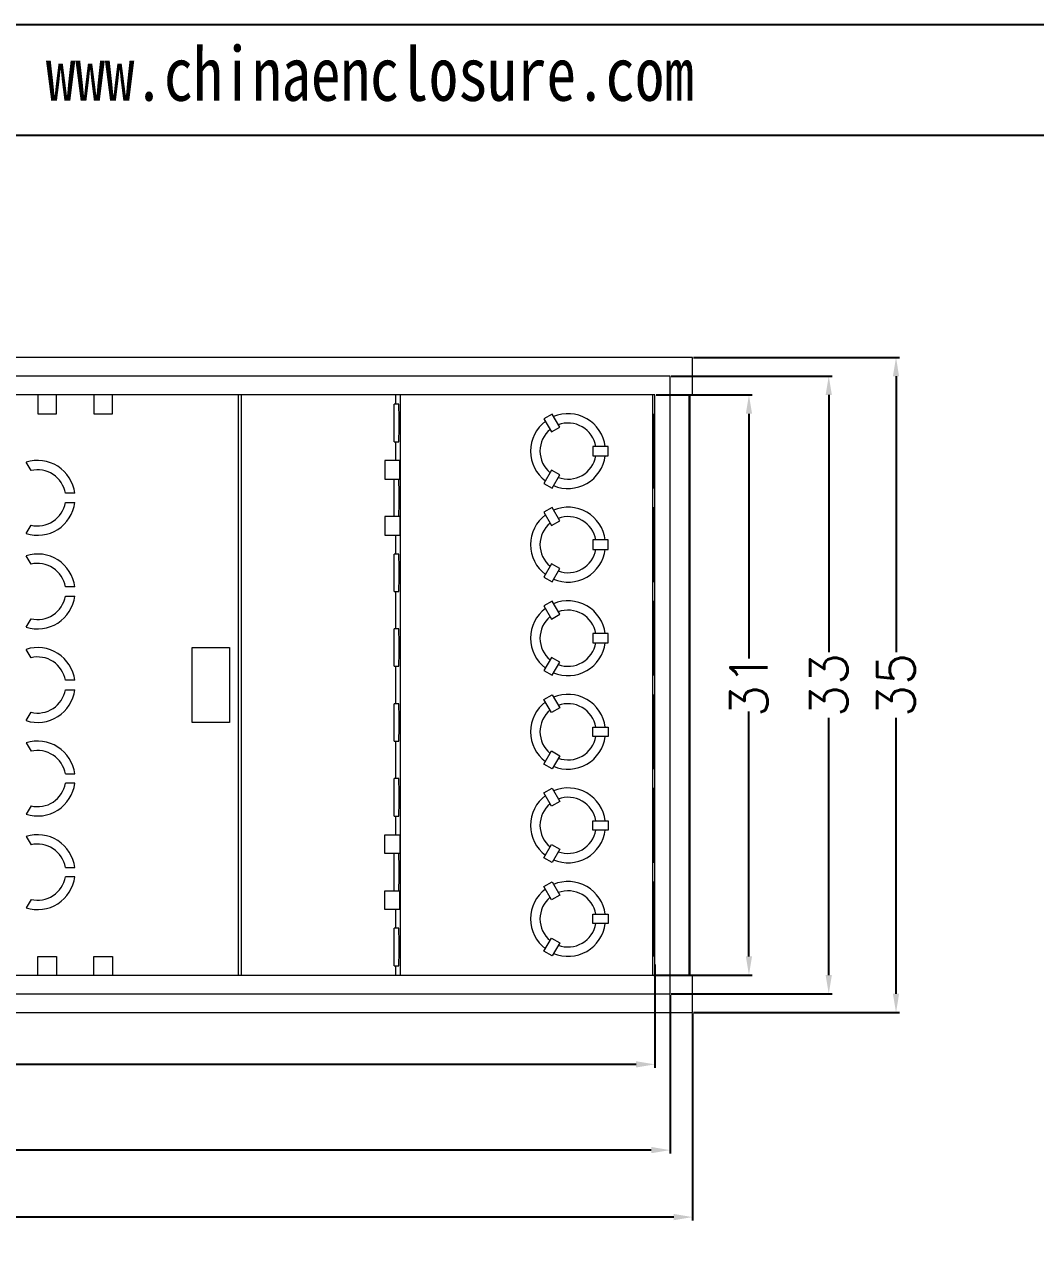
# Model space of a CAD drawing. Header units: inches. Extents: x 2944 to 3646, y 1129 to 1377.
# Drawn here: x 3090.1 to 3144.1, y 1312.2 to 1377.2 of the extents above; entities that cross this region are included whole.
import ezdxf

# ---------------------------------------------------------------- set-up
doc = ezdxf.new("R2010")
doc.units = ezdxf.units.IN
doc.header["$LTSCALE"] = 15
doc.layers.add('文字', color=81, linetype='Continuous')
doc.styles.get("Standard").update_dxf_attribs({"font": 'txt', "bigfont": 'gbcbig.shx'})
doc.styles.add('宋体', font='', dxfattribs={"width": 0.8, "height": 3.5})
doc.styles.get('宋体').set_extended_font_data('SimSun')
doc.dimstyles.new('2.5', dxfattribs={"dimtxt": 2, "dimasz": 1, "dimexe": 0.18, "dimexo": 0.0625, "dimgap": 0.09, "dimtad": 0, "dimdsep": 46, "dimtxsty": 'Standard', "dimcen": 1, "dimclrd": 3, "dimclre": 3, "dimadec": 0, "dimazin": 2, "dimtfac": 1, "dimtofl": 0, "dimtmove": 0, "dimatfit": 3, "dimfxl": 1, "dimtolj": 1, "dimtzin": 0, "dimarcsym": 0})

# ---------------------------------------------------------------- blocks, each defined once
blk = doc.blocks.new('*D312')
at = {"color": 3, "lineweight": -2}
for p, q in [((3125.847, 1359.443), (3136.844, 1359.443)), ((3136.664, 1358.443), (3136.664, 1343.7)), ((3136.664, 1325.443), (3136.664, 1340.187)), ((3125.847, 1324.443), (3136.844, 1324.443))]:
    blk.add_line(p, q, dxfattribs=at)
at = {"color": 3}
for points in [[(3136.497, 1358.443), (3136.83, 1358.443), (3136.664, 1359.443)], [(3136.497, 1325.443), (3136.83, 1325.443), (3136.664, 1324.443)]]:
    blk.add_solid(points, dxfattribs=at)
at = {"layer": 'Defpoints', "color": 0}
for p in [(3125.784, 1359.443), (3136.664, 1359.443), (3125.784, 1324.443)]:
    blk.add_point(p, dxfattribs=at)
at = {"color": 0, "insert": (3136.664, 1341.943), "char_height": 2, "attachment_point": 5, "rotation": 90}
blk.add_mtext('\\A1;35', dxfattribs=at)
blk = doc.blocks.new('*D313')
at = {"color": 3, "lineweight": -2}
for p, q in [((3124.647, 1358.443), (3133.248, 1358.443)), ((3133.068, 1357.443), (3133.068, 1343.7)), ((3133.068, 1326.443), (3133.068, 1340.187)), ((3124.647, 1325.443), (3133.248, 1325.443))]:
    blk.add_line(p, q, dxfattribs=at)
at = {"color": 3}
for points in [[(3132.901, 1357.443), (3133.235, 1357.443), (3133.068, 1358.443)], [(3132.901, 1326.443), (3133.235, 1326.443), (3133.068, 1325.443)]]:
    blk.add_solid(points, dxfattribs=at)
at = {"layer": 'Defpoints', "color": 0}
for p in [(3124.584, 1358.443), (3133.068, 1358.443), (3124.584, 1325.443)]:
    blk.add_point(p, dxfattribs=at)
at = {"color": 0, "insert": (3133.068, 1341.943), "char_height": 2, "attachment_point": 5, "rotation": 90}
blk.add_mtext('\\A1;33', dxfattribs=at)
blk = doc.blocks.new('*D314')
at = {"color": 3, "lineweight": -2}
for p, q in [((3123.835, 1357.443), (3128.983, 1357.443)), ((3128.803, 1356.443), (3128.803, 1343.367)), ((3128.803, 1327.443), (3128.803, 1340.52)), ((3123.712, 1326.443), (3128.983, 1326.443))]:
    blk.add_line(p, q, dxfattribs=at)
at = {"color": 3}
for points in [[(3128.636, 1356.443), (3128.97, 1356.443), (3128.803, 1357.443)], [(3128.636, 1327.443), (3128.97, 1327.443), (3128.803, 1326.443)]]:
    blk.add_solid(points, dxfattribs=at)
at = {"layer": 'Defpoints', "color": 0}
for p in [(3123.773, 1357.443), (3128.803, 1357.443), (3123.649, 1326.443)]:
    blk.add_point(p, dxfattribs=at)
at = {"color": 0, "insert": (3128.803, 1341.943), "char_height": 2, "attachment_point": 5, "rotation": 90}
blk.add_mtext('\\A1;31', dxfattribs=at)
blk = doc.blocks.new('*D315')
at = {"color": 3, "lineweight": -2}
for p, q in [((3035.784, 1324.381), (3035.784, 1313.33)), ((3125.784, 1324.381), (3125.784, 1313.33)), ((3036.784, 1313.51), (3079.194, 1313.51)), ((3124.784, 1313.51), (3082.374, 1313.51))]:
    blk.add_line(p, q, dxfattribs=at)
at = {"color": 3}
for points in [[(3036.784, 1313.676), (3036.784, 1313.343), (3035.784, 1313.51)], [(3124.784, 1313.676), (3124.784, 1313.343), (3125.784, 1313.51)]]:
    blk.add_solid(points, dxfattribs=at)
at = {"layer": 'Defpoints', "color": 0}
for p in [(3035.784, 1324.443), (3125.784, 1324.443), (3125.784, 1313.51)]:
    blk.add_point(p, dxfattribs=at)
at = {"color": 0, "insert": (3080.784, 1313.51), "char_height": 2, "attachment_point": 5}
blk.add_mtext('\\A1;90', dxfattribs=at)
blk = doc.blocks.new('*D316')
at = {"color": 3, "lineweight": -2}
for p, q in [((3036.984, 1325.381), (3036.984, 1316.91)), ((3124.584, 1325.381), (3124.584, 1316.91)), ((3037.984, 1317.09), (3079.028, 1317.09)), ((3123.584, 1317.09), (3082.541, 1317.09))]:
    blk.add_line(p, q, dxfattribs=at)
at = {"color": 3}
for points in [[(3037.984, 1317.257), (3037.984, 1316.924), (3036.984, 1317.09)], [(3123.584, 1317.257), (3123.584, 1316.924), (3124.584, 1317.09)]]:
    blk.add_solid(points, dxfattribs=at)
at = {"layer": 'Defpoints', "color": 0}
for p in [(3036.984, 1325.443), (3124.584, 1325.443), (3036.984, 1317.09)]:
    blk.add_point(p, dxfattribs=at)
at = {"color": 0, "insert": (3080.784, 1317.09), "char_height": 2, "attachment_point": 5}
blk.add_mtext('\\A1;88', dxfattribs=at)
blk = doc.blocks.new('*D317')
at = {"color": 3, "lineweight": -2}
for p, q in [((3037.796, 1326.723), (3037.796, 1321.49)), ((3123.773, 1327.007), (3123.773, 1321.49)), ((3038.796, 1321.67), (3079.028, 1321.67)), ((3122.773, 1321.67), (3082.541, 1321.67))]:
    blk.add_line(p, q, dxfattribs=at)
at = {"color": 3}
for points in [[(3038.796, 1321.837), (3038.796, 1321.504), (3037.796, 1321.67)], [(3122.773, 1321.837), (3122.773, 1321.504), (3123.773, 1321.67)]]:
    blk.add_solid(points, dxfattribs=at)
at = {"layer": 'Defpoints', "color": 0}
for p in [(3123.773, 1327.07), (3037.796, 1326.786), (3123.773, 1321.67)]:
    blk.add_point(p, dxfattribs=at)
at = {"color": 0, "insert": (3080.784, 1321.67), "char_height": 2, "attachment_point": 5}
blk.add_mtext('\\A1;86', dxfattribs=at)

msp = doc.modelspace()

# ---------------------------------------------------------------- linework, layer by layer
for p, q in [((2943.956, 1377.248), (3295.379, 1377.248)), ((2953.049, 1371.331), (3289.462, 1371.331))]:
    msp.add_line(p, q)
at = {"color": 7, "linetype": 'Continuous', "lineweight": 15}
for p, q in [((3125.784, 1359.443), (3035.784, 1359.443)), ((3125.784, 1357.443), (3125.784, 1359.443)), ((3124.584, 1358.443), (3036.984, 1358.443)), ((3124.584, 1325.443), (3124.584, 1358.443)), ((3123.773, 1357.443), (3037.796, 1357.443)), ((3090.784, 1357.443), (3090.784, 1356.443)), ((3091.784, 1356.443), (3091.784, 1357.443)), ((3093.784, 1357.443), (3093.784, 1356.443)), ((3094.784, 1356.443), (3094.784, 1357.443)), ((3101.509, 1357.443), (3101.509, 1326.443)), ((3101.659, 1357.443), (3101.659, 1326.443)), ((3109.913, 1357.443), (3109.913, 1356.943)), ((3110.163, 1357.443), (3110.163, 1326.443)), ((3123.649, 1357.443), (3123.649, 1326.443)), ((3123.773, 1326.443), (3123.773, 1357.443)), ((3125.584, 1357.443), (3125.584, 1326.443)), ((3125.584, 1357.443), (3125.784, 1357.443)), ((3125.662, 1326.443), (3125.662, 1357.443)), ((3090.784, 1356.443), (3091.784, 1356.443)), ((3093.784, 1356.443), (3094.784, 1356.443)), ((3109.834, 1354.943), (3109.834, 1356.943)), ((3109.913, 1356.943), (3109.834, 1356.943)), ((3110.086, 1356.943), (3109.913, 1356.943)), ((3118.279, 1356.424), (3117.846, 1356.174)), ((3118.686, 1355.72), (3118.279, 1356.424)), ((3117.846, 1356.174), (3118.253, 1355.47)), ((3118.253, 1355.47), (3118.686, 1355.72)), ((3123.686, 1355.599), (3123.684, 1356.037)), ((3123.687, 1356.287), (3123.689, 1355.849)), ((3123.687, 1356.287), (3123.699, 1356.287)), ((3123.703, 1355.943), (3123.693, 1355.943)), ((3123.731, 1355.599), (3123.729, 1356.037)), ((3123.733, 1356.287), (3123.735, 1355.849)), ((3123.733, 1356.287), (3123.744, 1356.287)), ((3123.749, 1355.943), (3123.739, 1355.943)), ((3109.834, 1354.943), (3109.913, 1354.943)), ((3109.913, 1354.943), (3109.913, 1353.943)), ((3109.913, 1354.943), (3110.086, 1354.943)), ((3120.464, 1354.693), (3120.464, 1354.193)), ((3121.277, 1354.693), (3120.464, 1354.693)), ((3121.277, 1354.193), (3121.277, 1354.693)), ((3123.704, 1354.693), (3123.708, 1354.693)), ((3123.75, 1354.693), (3123.754, 1354.693)), ((3090.431, 1353.401), (3090.173, 1353.848)), ((3109.334, 1353.943), (3109.334, 1352.943)), ((3110.144, 1353.943), (3109.334, 1353.943)), ((3110.144, 1352.943), (3110.144, 1353.943)), ((3120.464, 1354.193), (3121.277, 1354.193)), ((3123.708, 1354.193), (3123.704, 1354.193)), ((3123.754, 1354.193), (3123.75, 1354.193)), ((3118.253, 1353.417), (3117.846, 1352.712)), ((3118.686, 1353.167), (3118.253, 1353.417)), ((3118.279, 1352.462), (3118.686, 1353.167)), ((3123.684, 1352.85), (3123.686, 1353.287)), ((3123.729, 1352.85), (3123.731, 1353.287)), ((3109.334, 1352.943), (3110.144, 1352.943)), ((3109.834, 1350.943), (3109.834, 1352.943)), ((3117.846, 1352.712), (3118.279, 1352.462)), ((3123.689, 1353.037), (3123.687, 1352.6)), ((3123.687, 1352.6), (3123.699, 1352.6)), ((3123.693, 1352.943), (3123.703, 1352.943)), ((3123.735, 1353.037), (3123.733, 1352.6)), ((3123.733, 1352.6), (3123.744, 1352.6)), ((3123.739, 1352.943), (3123.749, 1352.943)), ((3092.768, 1352.193), (3092.263, 1352.193)), ((3092.263, 1351.693), (3092.768, 1351.693)), ((3118.279, 1351.424), (3117.846, 1351.174)), ((3117.846, 1351.174), (3118.253, 1350.47)), ((3118.686, 1350.72), (3118.279, 1351.424)), ((3123.687, 1351.287), (3123.689, 1350.849)), ((3123.687, 1351.287), (3123.699, 1351.287)), ((3123.733, 1351.287), (3123.735, 1350.849)), ((3123.733, 1351.287), (3123.744, 1351.287)), ((3090.173, 1350.039), (3090.431, 1350.485)), ((3110.144, 1350.943), (3109.334, 1350.943)), ((3109.334, 1350.943), (3109.334, 1349.943)), ((3110.144, 1350.943), (3110.144, 1349.943)), ((3118.253, 1350.47), (3118.686, 1350.72)), ((3123.686, 1350.599), (3123.684, 1351.037)), ((3123.703, 1350.943), (3123.693, 1350.943)), ((3123.731, 1350.599), (3123.729, 1351.037)), ((3123.749, 1350.943), (3123.739, 1350.943)), ((3109.334, 1349.943), (3110.144, 1349.943)), ((3109.913, 1349.943), (3109.913, 1348.943)), ((3120.464, 1349.693), (3120.464, 1349.193)), ((3121.277, 1349.693), (3120.464, 1349.693)), ((3120.464, 1349.193), (3121.277, 1349.193)), ((3121.277, 1349.193), (3121.277, 1349.693)), ((3123.704, 1349.693), (3123.708, 1349.693)), ((3123.708, 1349.193), (3123.704, 1349.193)), ((3123.75, 1349.693), (3123.754, 1349.693)), ((3123.754, 1349.193), (3123.75, 1349.193)), ((3090.431, 1348.401), (3090.173, 1348.848)), ((3109.834, 1346.943), (3109.834, 1348.943)), ((3109.913, 1348.943), (3109.834, 1348.943)), ((3110.086, 1348.943), (3109.913, 1348.943)), ((3118.253, 1348.417), (3117.846, 1347.712)), ((3118.686, 1348.167), (3118.253, 1348.417)), ((3118.279, 1347.462), (3118.686, 1348.167)), ((3123.684, 1347.85), (3123.686, 1348.287)), ((3123.689, 1348.037), (3123.687, 1347.6)), ((3123.693, 1347.943), (3123.703, 1347.943)), ((3123.729, 1347.85), (3123.731, 1348.287)), ((3123.735, 1348.037), (3123.733, 1347.6)), ((3123.739, 1347.943), (3123.749, 1347.943)), ((3117.846, 1347.712), (3118.279, 1347.462)), ((3123.687, 1347.6), (3123.699, 1347.6)), ((3123.733, 1347.6), (3123.744, 1347.6)), ((3092.768, 1347.193), (3092.263, 1347.193)), ((3092.263, 1346.693), (3092.768, 1346.693)), ((3109.834, 1346.943), (3109.913, 1346.943)), ((3109.913, 1346.943), (3109.913, 1344.943)), ((3109.913, 1346.943), (3110.086, 1346.943)), ((3118.279, 1346.424), (3117.846, 1346.174)), ((3117.846, 1346.174), (3118.253, 1345.47)), ((3118.686, 1345.72), (3118.279, 1346.424)), ((3123.686, 1345.599), (3123.684, 1346.037)), ((3123.687, 1346.287), (3123.689, 1345.849)), ((3123.687, 1346.287), (3123.699, 1346.287)), ((3123.703, 1345.943), (3123.693, 1345.943)), ((3123.731, 1345.599), (3123.729, 1346.037)), ((3123.733, 1346.287), (3123.735, 1345.849)), ((3123.733, 1346.287), (3123.744, 1346.287)), ((3123.749, 1345.943), (3123.739, 1345.943)), ((3090.173, 1345.039), (3090.431, 1345.485)), ((3118.253, 1345.47), (3118.686, 1345.72)), ((3109.834, 1342.943), (3109.834, 1344.943)), ((3109.913, 1344.943), (3109.834, 1344.943)), ((3110.086, 1344.943), (3109.913, 1344.943)), ((3121.277, 1344.693), (3120.464, 1344.693)), ((3120.464, 1344.693), (3120.464, 1344.193)), ((3121.277, 1344.193), (3121.277, 1344.693)), ((3123.704, 1344.693), (3123.708, 1344.693)), ((3123.75, 1344.693), (3123.754, 1344.693)), ((3120.464, 1344.193), (3121.277, 1344.193)), ((3123.708, 1344.193), (3123.704, 1344.193)), ((3123.754, 1344.193), (3123.75, 1344.193)), ((3090.431, 1343.401), (3090.173, 1343.848)), ((3099.034, 1339.943), (3099.034, 1343.943)), ((3099.034, 1343.943), (3101.034, 1343.943)), ((3101.034, 1343.943), (3101.034, 1339.943)), ((3118.253, 1343.417), (3117.846, 1342.712)), ((3118.686, 1343.167), (3118.253, 1343.417)), ((3109.834, 1342.943), (3109.913, 1342.943)), ((3109.913, 1342.943), (3109.913, 1340.943)), ((3109.913, 1342.943), (3110.086, 1342.943)), ((3117.846, 1342.712), (3118.279, 1342.462)), ((3118.279, 1342.462), (3118.686, 1343.167)), ((3123.684, 1342.85), (3123.686, 1343.287)), ((3123.689, 1343.037), (3123.687, 1342.6)), ((3123.693, 1342.943), (3123.703, 1342.943)), ((3123.729, 1342.85), (3123.731, 1343.287)), ((3123.735, 1343.037), (3123.733, 1342.6)), ((3123.739, 1342.943), (3123.749, 1342.943)), ((3092.768, 1342.193), (3092.263, 1342.193)), ((3123.687, 1342.6), (3123.699, 1342.6)), ((3123.733, 1342.6), (3123.744, 1342.6)), ((3092.263, 1341.693), (3092.768, 1341.693)), ((3117.846, 1341.174), (3118.279, 1341.424)), ((3118.279, 1341.424), (3118.686, 1340.72)), ((3109.834, 1338.943), (3109.834, 1340.943)), ((3109.913, 1340.943), (3109.834, 1340.943)), ((3110.086, 1340.943), (3109.913, 1340.943)), ((3118.253, 1340.47), (3117.846, 1341.174)), ((3118.686, 1340.72), (3118.253, 1340.47)), ((3123.684, 1341.037), (3123.686, 1340.599)), ((3123.689, 1340.849), (3123.687, 1341.287)), ((3123.687, 1341.287), (3123.699, 1341.287)), ((3123.703, 1340.943), (3123.693, 1340.943)), ((3123.729, 1341.037), (3123.731, 1340.599)), ((3123.735, 1340.849), (3123.733, 1341.287)), ((3123.733, 1341.287), (3123.744, 1341.287)), ((3123.749, 1340.943), (3123.739, 1340.943)), ((3090.173, 1340.039), (3090.431, 1340.485)), ((3101.034, 1339.943), (3099.034, 1339.943)), ((3120.464, 1339.193), (3120.464, 1339.693)), ((3120.464, 1339.693), (3121.277, 1339.693)), ((3121.277, 1339.693), (3121.277, 1339.193)), ((3123.708, 1339.693), (3123.704, 1339.693)), ((3123.754, 1339.693), (3123.75, 1339.693)), ((3090.173, 1338.848), (3090.431, 1338.401)), ((3109.834, 1338.943), (3109.913, 1338.943)), ((3109.913, 1338.943), (3109.913, 1336.943)), ((3109.913, 1338.943), (3110.086, 1338.943)), ((3121.277, 1339.193), (3120.464, 1339.193)), ((3123.704, 1339.193), (3123.708, 1339.193)), ((3123.75, 1339.193), (3123.754, 1339.193)), ((3117.846, 1337.712), (3118.253, 1338.417)), ((3118.253, 1338.417), (3118.686, 1338.167)), ((3118.686, 1338.167), (3118.279, 1337.462)), ((3123.686, 1338.287), (3123.684, 1337.85)), ((3123.731, 1338.287), (3123.729, 1337.85)), ((3118.279, 1337.462), (3117.846, 1337.712)), ((3123.687, 1337.6), (3123.689, 1338.037)), ((3123.687, 1337.6), (3123.699, 1337.6)), ((3123.693, 1337.943), (3123.703, 1337.943)), ((3123.733, 1337.6), (3123.735, 1338.037)), ((3123.733, 1337.6), (3123.744, 1337.6)), ((3123.739, 1337.943), (3123.749, 1337.943)), ((3092.263, 1337.193), (3092.768, 1337.193)), ((3109.834, 1334.943), (3109.834, 1336.943)), ((3109.913, 1336.943), (3109.834, 1336.943)), ((3110.086, 1336.943), (3109.913, 1336.943)), ((3092.768, 1336.693), (3092.263, 1336.693)), ((3117.846, 1336.174), (3118.279, 1336.424)), ((3118.253, 1335.47), (3117.846, 1336.174)), ((3118.279, 1336.424), (3118.686, 1335.72)), ((3123.689, 1335.849), (3123.687, 1336.287)), ((3123.687, 1336.287), (3123.699, 1336.287)), ((3123.735, 1335.849), (3123.733, 1336.287)), ((3123.733, 1336.287), (3123.744, 1336.287)), ((3118.686, 1335.72), (3118.253, 1335.47)), ((3123.684, 1336.037), (3123.686, 1335.599)), ((3123.703, 1335.943), (3123.693, 1335.943)), ((3123.729, 1336.037), (3123.731, 1335.599)), ((3123.749, 1335.943), (3123.739, 1335.943)), ((3090.431, 1335.485), (3090.173, 1335.039)), ((3109.834, 1334.943), (3109.913, 1334.943)), ((3109.913, 1334.943), (3109.913, 1333.943)), ((3109.913, 1334.943), (3110.086, 1334.943)), ((3120.464, 1334.193), (3120.464, 1334.693)), ((3120.464, 1334.693), (3121.277, 1334.693)), ((3121.277, 1334.193), (3120.464, 1334.193)), ((3121.277, 1334.693), (3121.277, 1334.193)), ((3123.708, 1334.693), (3123.704, 1334.693)), ((3123.704, 1334.193), (3123.708, 1334.193)), ((3123.754, 1334.693), (3123.75, 1334.693)), ((3123.75, 1334.193), (3123.754, 1334.193)), ((3090.173, 1333.848), (3090.431, 1333.401)), ((3109.334, 1333.943), (3110.144, 1333.943)), ((3109.334, 1332.943), (3109.334, 1333.943)), ((3110.144, 1333.943), (3110.144, 1332.943)), ((3110.144, 1332.943), (3109.334, 1332.943)), ((3109.834, 1330.943), (3109.834, 1332.943)), ((3117.846, 1332.712), (3118.253, 1333.417)), ((3118.253, 1333.417), (3118.686, 1333.167)), ((3118.686, 1333.167), (3118.279, 1332.462)), ((3123.686, 1333.287), (3123.684, 1332.85)), ((3123.687, 1332.6), (3123.689, 1333.037)), ((3123.693, 1332.943), (3123.703, 1332.943)), ((3123.731, 1333.287), (3123.729, 1332.85)), ((3123.733, 1332.6), (3123.735, 1333.037)), ((3123.739, 1332.943), (3123.749, 1332.943)), ((3118.279, 1332.462), (3117.846, 1332.712)), ((3123.687, 1332.6), (3123.699, 1332.6)), ((3123.733, 1332.6), (3123.744, 1332.6)), ((3092.263, 1332.193), (3092.768, 1332.193)), ((3092.768, 1331.693), (3092.263, 1331.693)), ((3109.334, 1329.943), (3109.334, 1330.943)), ((3109.334, 1330.943), (3110.144, 1330.943)), ((3110.144, 1329.943), (3110.144, 1330.943)), ((3117.846, 1331.174), (3118.279, 1331.424)), ((3118.253, 1330.47), (3117.846, 1331.174)), ((3118.279, 1331.424), (3118.686, 1330.72)), ((3123.684, 1331.037), (3123.686, 1330.599)), ((3123.689, 1330.849), (3123.687, 1331.287)), ((3123.687, 1331.287), (3123.699, 1331.287)), ((3123.703, 1330.943), (3123.693, 1330.943)), ((3123.729, 1331.037), (3123.731, 1330.599)), ((3123.735, 1330.849), (3123.733, 1331.287)), ((3123.733, 1331.287), (3123.744, 1331.287)), ((3123.749, 1330.943), (3123.739, 1330.943)), ((3090.431, 1330.485), (3090.173, 1330.039)), ((3118.686, 1330.72), (3118.253, 1330.47)), ((3110.144, 1329.943), (3109.334, 1329.943)), ((3109.913, 1329.943), (3109.913, 1328.943)), ((3120.464, 1329.193), (3120.464, 1329.693)), ((3120.464, 1329.693), (3121.277, 1329.693)), ((3121.277, 1329.693), (3121.277, 1329.193)), ((3123.708, 1329.693), (3123.704, 1329.693)), ((3123.754, 1329.693), (3123.75, 1329.693)), ((3121.277, 1329.193), (3120.464, 1329.193)), ((3123.704, 1329.193), (3123.708, 1329.193)), ((3123.75, 1329.193), (3123.754, 1329.193)), ((3109.834, 1326.943), (3109.834, 1328.943)), ((3109.913, 1328.943), (3109.834, 1328.943)), ((3110.086, 1328.943), (3109.913, 1328.943)), ((3117.846, 1327.712), (3118.253, 1328.417)), ((3118.253, 1328.417), (3118.686, 1328.167)), ((3118.279, 1327.462), (3117.846, 1327.712)), ((3118.686, 1328.167), (3118.279, 1327.462)), ((3123.686, 1328.287), (3123.684, 1327.85)), ((3123.687, 1327.6), (3123.689, 1328.037)), ((3123.693, 1327.943), (3123.703, 1327.943)), ((3123.731, 1328.287), (3123.729, 1327.85)), ((3123.733, 1327.6), (3123.735, 1328.037)), ((3123.739, 1327.943), (3123.749, 1327.943)), ((3090.784, 1327.443), (3091.784, 1327.443)), ((3090.784, 1326.443), (3090.784, 1327.443)), ((3091.784, 1327.443), (3091.784, 1326.443)), ((3093.784, 1327.443), (3094.784, 1327.443)), ((3093.784, 1326.443), (3093.784, 1327.443)), ((3094.784, 1327.443), (3094.784, 1326.443)), ((3123.687, 1327.6), (3123.699, 1327.6)), ((3123.733, 1327.6), (3123.744, 1327.6)), ((3037.796, 1326.443), (3123.773, 1326.443)), ((3109.834, 1326.943), (3109.913, 1326.943)), ((3109.913, 1326.943), (3109.913, 1326.443)), ((3109.913, 1326.943), (3110.086, 1326.943)), ((3125.784, 1326.443), (3125.584, 1326.443)), ((3125.784, 1324.443), (3125.784, 1326.443)), ((3036.984, 1325.443), (3124.584, 1325.443)), ((3035.784, 1324.443), (3125.784, 1324.443))]:
    msp.add_line(p, q, dxfattribs=at)
at = {"color": 7, "linetype": 'Continuous', "lineweight": 15, "flags": 128}
for points in [[(3123.708, 1354.693), (3123.707, 1355.092), (3123.706, 1355.463), (3123.704, 1355.792), (3123.702, 1356.064), (3123.699, 1356.269), (3123.696, 1356.397), (3123.693, 1356.443), (3123.69, 1356.406), (3123.687, 1356.287)], [(3123.754, 1354.693), (3123.753, 1355.092), (3123.752, 1355.463), (3123.75, 1355.792), (3123.747, 1356.064), (3123.745, 1356.269), (3123.742, 1356.397), (3123.739, 1356.443), (3123.736, 1356.406), (3123.733, 1356.287)], [(3123.689, 1355.849), (3123.691, 1355.929), (3123.694, 1355.938), (3123.696, 1355.875), (3123.699, 1355.742), (3123.701, 1355.547), (3123.702, 1355.299), (3123.703, 1355.01), (3123.704, 1354.693)], [(3123.735, 1355.849), (3123.737, 1355.929), (3123.74, 1355.938), (3123.742, 1355.875), (3123.744, 1355.742), (3123.746, 1355.547), (3123.748, 1355.299), (3123.749, 1355.01), (3123.75, 1354.693)], [(3123.687, 1352.6), (3123.69, 1352.481), (3123.693, 1352.443), (3123.696, 1352.49), (3123.699, 1352.618), (3123.702, 1352.823), (3123.704, 1353.095), (3123.706, 1353.424), (3123.707, 1353.795), (3123.708, 1354.193)], [(3123.704, 1354.193), (3123.703, 1353.877), (3123.702, 1353.587), (3123.701, 1353.339), (3123.699, 1353.144), (3123.696, 1353.012), (3123.694, 1352.949), (3123.691, 1352.957), (3123.689, 1353.037)], [(3123.733, 1352.6), (3123.736, 1352.481), (3123.739, 1352.443), (3123.742, 1352.49), (3123.745, 1352.618), (3123.747, 1352.823), (3123.75, 1353.095), (3123.752, 1353.424), (3123.753, 1353.795), (3123.754, 1354.193)], [(3123.75, 1354.193), (3123.749, 1353.877), (3123.748, 1353.587), (3123.746, 1353.339), (3123.744, 1353.144), (3123.742, 1353.012), (3123.74, 1352.949), (3123.737, 1352.957), (3123.735, 1353.037)], [(3123.708, 1349.693), (3123.707, 1350.092), (3123.706, 1350.463), (3123.704, 1350.792), (3123.702, 1351.064), (3123.699, 1351.269), (3123.696, 1351.397), (3123.693, 1351.443), (3123.69, 1351.406), (3123.687, 1351.287)], [(3123.754, 1349.693), (3123.753, 1350.092), (3123.752, 1350.463), (3123.75, 1350.792), (3123.747, 1351.064), (3123.745, 1351.269), (3123.742, 1351.397), (3123.739, 1351.443), (3123.736, 1351.406), (3123.733, 1351.287)], [(3123.689, 1350.849), (3123.691, 1350.929), (3123.694, 1350.938), (3123.696, 1350.875), (3123.699, 1350.742), (3123.701, 1350.547), (3123.702, 1350.299), (3123.703, 1350.01), (3123.704, 1349.693)], [(3123.735, 1350.849), (3123.737, 1350.929), (3123.74, 1350.938), (3123.742, 1350.875), (3123.744, 1350.742), (3123.746, 1350.547), (3123.748, 1350.299), (3123.749, 1350.01), (3123.75, 1349.693)], [(3123.687, 1347.6), (3123.69, 1347.481), (3123.693, 1347.443), (3123.696, 1347.49), (3123.699, 1347.618), (3123.702, 1347.823), (3123.704, 1348.095), (3123.706, 1348.424), (3123.707, 1348.795), (3123.708, 1349.193)], [(3123.704, 1349.193), (3123.703, 1348.877), (3123.702, 1348.587), (3123.701, 1348.339), (3123.699, 1348.144), (3123.696, 1348.012), (3123.694, 1347.949), (3123.691, 1347.957), (3123.689, 1348.037)], [(3123.733, 1347.6), (3123.736, 1347.481), (3123.739, 1347.443), (3123.742, 1347.49), (3123.745, 1347.618), (3123.747, 1347.823), (3123.75, 1348.095), (3123.752, 1348.424), (3123.753, 1348.795), (3123.754, 1349.193)], [(3123.75, 1349.193), (3123.749, 1348.877), (3123.748, 1348.587), (3123.746, 1348.339), (3123.744, 1348.144), (3123.742, 1348.012), (3123.74, 1347.949), (3123.737, 1347.957), (3123.735, 1348.037)], [(3123.708, 1344.693), (3123.707, 1345.092), (3123.706, 1345.463), (3123.704, 1345.792), (3123.702, 1346.064), (3123.699, 1346.269), (3123.696, 1346.397), (3123.693, 1346.443), (3123.69, 1346.406), (3123.687, 1346.287)], [(3123.689, 1345.849), (3123.691, 1345.929), (3123.694, 1345.938), (3123.696, 1345.875), (3123.699, 1345.742), (3123.701, 1345.547), (3123.702, 1345.299), (3123.703, 1345.01), (3123.704, 1344.693)], [(3123.754, 1344.693), (3123.753, 1345.092), (3123.752, 1345.463), (3123.75, 1345.792), (3123.747, 1346.064), (3123.745, 1346.269), (3123.742, 1346.397), (3123.739, 1346.443), (3123.736, 1346.406), (3123.733, 1346.287)], [(3123.735, 1345.849), (3123.737, 1345.929), (3123.74, 1345.938), (3123.742, 1345.875), (3123.744, 1345.742), (3123.746, 1345.547), (3123.748, 1345.299), (3123.749, 1345.01), (3123.75, 1344.693)], [(3123.687, 1342.6), (3123.69, 1342.481), (3123.693, 1342.443), (3123.696, 1342.49), (3123.699, 1342.618), (3123.702, 1342.823), (3123.704, 1343.095), (3123.706, 1343.424), (3123.707, 1343.795), (3123.708, 1344.193)], [(3123.704, 1344.193), (3123.703, 1343.877), (3123.702, 1343.587), (3123.701, 1343.339), (3123.699, 1343.144), (3123.696, 1343.012), (3123.694, 1342.949), (3123.691, 1342.957), (3123.689, 1343.037)], [(3123.733, 1342.6), (3123.736, 1342.481), (3123.739, 1342.443), (3123.742, 1342.49), (3123.745, 1342.618), (3123.747, 1342.823), (3123.75, 1343.095), (3123.752, 1343.424), (3123.753, 1343.795), (3123.754, 1344.193)], [(3123.75, 1344.193), (3123.749, 1343.877), (3123.748, 1343.587), (3123.746, 1343.339), (3123.744, 1343.144), (3123.742, 1343.012), (3123.74, 1342.949), (3123.737, 1342.957), (3123.735, 1343.037)], [(3123.687, 1341.287), (3123.69, 1341.406), (3123.693, 1341.443), (3123.696, 1341.397), (3123.699, 1341.269), (3123.702, 1341.064), (3123.704, 1340.792), (3123.706, 1340.463), (3123.707, 1340.092), (3123.708, 1339.693)], [(3123.733, 1341.287), (3123.736, 1341.406), (3123.739, 1341.443), (3123.742, 1341.397), (3123.745, 1341.269), (3123.747, 1341.064), (3123.75, 1340.792), (3123.752, 1340.463), (3123.753, 1340.092), (3123.754, 1339.693)], [(3123.704, 1339.693), (3123.703, 1340.01), (3123.702, 1340.299), (3123.701, 1340.547), (3123.699, 1340.742), (3123.696, 1340.875), (3123.694, 1340.938), (3123.691, 1340.929), (3123.689, 1340.849)], [(3123.75, 1339.693), (3123.749, 1340.01), (3123.748, 1340.299), (3123.746, 1340.547), (3123.744, 1340.742), (3123.742, 1340.875), (3123.74, 1340.938), (3123.737, 1340.929), (3123.735, 1340.849)], [(3123.708, 1339.193), (3123.707, 1338.795), (3123.706, 1338.424), (3123.704, 1338.095), (3123.702, 1337.823), (3123.699, 1337.618), (3123.696, 1337.49), (3123.693, 1337.443), (3123.69, 1337.481), (3123.687, 1337.6)], [(3123.689, 1338.037), (3123.691, 1337.957), (3123.694, 1337.949), (3123.696, 1338.012), (3123.699, 1338.144), (3123.701, 1338.339), (3123.702, 1338.587), (3123.703, 1338.877), (3123.704, 1339.193)], [(3123.754, 1339.193), (3123.753, 1338.795), (3123.752, 1338.424), (3123.75, 1338.095), (3123.747, 1337.823), (3123.745, 1337.618), (3123.742, 1337.49), (3123.739, 1337.443), (3123.736, 1337.481), (3123.733, 1337.6)], [(3123.735, 1338.037), (3123.737, 1337.957), (3123.74, 1337.949), (3123.742, 1338.012), (3123.744, 1338.144), (3123.746, 1338.339), (3123.748, 1338.587), (3123.749, 1338.877), (3123.75, 1339.193)], [(3123.687, 1336.287), (3123.69, 1336.406), (3123.693, 1336.443), (3123.696, 1336.397), (3123.699, 1336.269), (3123.702, 1336.064), (3123.704, 1335.792), (3123.706, 1335.463), (3123.707, 1335.092), (3123.708, 1334.693)], [(3123.733, 1336.287), (3123.736, 1336.406), (3123.739, 1336.443), (3123.742, 1336.397), (3123.745, 1336.269), (3123.747, 1336.064), (3123.75, 1335.792), (3123.752, 1335.463), (3123.753, 1335.092), (3123.754, 1334.693)], [(3123.704, 1334.693), (3123.703, 1335.01), (3123.702, 1335.299), (3123.701, 1335.547), (3123.699, 1335.742), (3123.696, 1335.875), (3123.694, 1335.938), (3123.691, 1335.929), (3123.689, 1335.849)], [(3123.75, 1334.693), (3123.749, 1335.01), (3123.748, 1335.299), (3123.746, 1335.547), (3123.744, 1335.742), (3123.742, 1335.875), (3123.74, 1335.938), (3123.737, 1335.929), (3123.735, 1335.849)], [(3123.708, 1334.193), (3123.707, 1333.795), (3123.706, 1333.424), (3123.704, 1333.095), (3123.702, 1332.823), (3123.699, 1332.618), (3123.696, 1332.49), (3123.693, 1332.443), (3123.69, 1332.481), (3123.687, 1332.6)], [(3123.689, 1333.037), (3123.691, 1332.957), (3123.694, 1332.949), (3123.696, 1333.012), (3123.699, 1333.144), (3123.701, 1333.339), (3123.702, 1333.587), (3123.703, 1333.877), (3123.704, 1334.193)], [(3123.754, 1334.193), (3123.753, 1333.795), (3123.752, 1333.424), (3123.75, 1333.095), (3123.747, 1332.823), (3123.745, 1332.618), (3123.742, 1332.49), (3123.739, 1332.443), (3123.736, 1332.481), (3123.733, 1332.6)], [(3123.735, 1333.037), (3123.737, 1332.957), (3123.74, 1332.949), (3123.742, 1333.012), (3123.744, 1333.144), (3123.746, 1333.339), (3123.748, 1333.587), (3123.749, 1333.877), (3123.75, 1334.193)], [(3123.687, 1331.287), (3123.69, 1331.406), (3123.693, 1331.443), (3123.696, 1331.397), (3123.699, 1331.269), (3123.702, 1331.064), (3123.704, 1330.792), (3123.706, 1330.463), (3123.707, 1330.092), (3123.708, 1329.693)], [(3123.704, 1329.693), (3123.703, 1330.01), (3123.702, 1330.299), (3123.701, 1330.547), (3123.699, 1330.742), (3123.696, 1330.875), (3123.694, 1330.938), (3123.691, 1330.929), (3123.689, 1330.849)], [(3123.733, 1331.287), (3123.736, 1331.406), (3123.739, 1331.443), (3123.742, 1331.397), (3123.745, 1331.269), (3123.747, 1331.064), (3123.75, 1330.792), (3123.752, 1330.463), (3123.753, 1330.092), (3123.754, 1329.693)], [(3123.75, 1329.693), (3123.749, 1330.01), (3123.748, 1330.299), (3123.746, 1330.547), (3123.744, 1330.742), (3123.742, 1330.875), (3123.74, 1330.938), (3123.737, 1330.929), (3123.735, 1330.849)], [(3123.708, 1329.193), (3123.707, 1328.795), (3123.706, 1328.424), (3123.704, 1328.095), (3123.702, 1327.823), (3123.699, 1327.618), (3123.696, 1327.49), (3123.693, 1327.443), (3123.69, 1327.481), (3123.687, 1327.6)], [(3123.689, 1328.037), (3123.691, 1327.957), (3123.694, 1327.949), (3123.696, 1328.012), (3123.699, 1328.144), (3123.701, 1328.339), (3123.702, 1328.587), (3123.703, 1328.877), (3123.704, 1329.193)], [(3123.754, 1329.193), (3123.753, 1328.795), (3123.752, 1328.424), (3123.75, 1328.095), (3123.747, 1327.823), (3123.745, 1327.618), (3123.742, 1327.49), (3123.739, 1327.443), (3123.736, 1327.481), (3123.733, 1327.6)], [(3123.735, 1328.037), (3123.737, 1327.957), (3123.74, 1327.949), (3123.742, 1328.012), (3123.744, 1328.144), (3123.746, 1328.339), (3123.748, 1328.587), (3123.749, 1328.877), (3123.75, 1329.193)]]:
    msp.add_lwpolyline(points, dxfattribs=at)
at = {"color": 7, "linetype": 'Continuous', "lineweight": 15}
for centre, radius, start, end in [((3119.134, 1354.443), 2, 7.18076, 112.81924), ((3119.134, 1354.443), 2, 127.18076, 232.81924), ((3119.134, 1354.443), 1.5, 9.59407, 110.40593), ((3322.913, 1354.443), 199.235, 179.54175, 180.45825), ((3322.958, 1354.443), 199.235, 179.54175, 180.45825), ((3119.134, 1354.443), 1.5, 129.59407, 230.40593), ((3278.705, 1354.443), 155.024, 179.57279, 180.42721), ((3278.751, 1354.443), 155.024, 179.57279, 180.42721), ((3090.784, 1351.943), 2, 7.18076, 107.78372), ((3119.134, 1354.443), 2, 247.18076, 352.81924), ((3119.134, 1354.443), 1.5, 249.59407, 350.40593), ((3090.784, 1351.943), 1.5, 9.59407, 103.61223), ((3090.784, 1351.943), 2, 252.21628, 352.81924), ((3090.784, 1351.943), 1.5, 256.38777, 350.40593), ((3119.134, 1349.443), 2, 7.18076, 112.81924), ((3119.134, 1349.443), 2, 127.18076, 232.81924), ((3119.134, 1349.443), 1.5, 129.59407, 230.40593), ((3119.134, 1349.443), 1.5, 9.59407, 110.40593), ((3322.913, 1349.443), 199.235, 179.54175, 180.45825), ((3278.705, 1349.443), 155.024, 179.57279, 180.42721), ((3322.958, 1349.443), 199.235, 179.54175, 180.45825), ((3278.751, 1349.443), 155.024, 179.57279, 180.42721), ((3119.134, 1349.443), 2, 247.18076, 352.81924), ((3119.134, 1349.443), 1.5, 249.59407, 350.40593), ((3090.784, 1346.943), 2, 7.18076, 107.78372), ((3090.784, 1346.943), 1.5, 9.59407, 103.61223), ((3090.784, 1346.943), 2, 252.21628, 352.81924), ((3090.784, 1346.943), 1.5, 256.38777, 350.40593), ((3119.134, 1344.443), 2, 127.18076, 232.81924), ((3119.134, 1344.443), 2, 7.18076, 112.81924), ((3119.134, 1344.443), 1.5, 9.59407, 110.40593), ((3322.913, 1344.443), 199.235, 179.54175, 180.45825), ((3322.958, 1344.443), 199.235, 179.54175, 180.45825), ((3119.134, 1344.443), 1.5, 129.59407, 230.40593), ((3278.705, 1344.443), 155.024, 179.57279, 180.42721), ((3278.751, 1344.443), 155.024, 179.57279, 180.42721), ((3119.134, 1344.443), 2, 247.18076, 352.81924), ((3119.134, 1344.443), 1.5, 249.59407, 350.40593), ((3090.784, 1341.943), 2, 7.18076, 107.78372), ((3090.784, 1341.943), 1.5, 9.59407, 103.61223), ((3090.784, 1341.943), 2, 252.21628, 352.81924), ((3090.784, 1341.943), 1.5, 256.38777, 350.40593), ((3119.134, 1339.443), 2, 7.18076, 112.81924), ((3119.134, 1339.443), 2, 127.18076, 232.81924), ((3119.134, 1339.443), 1.5, 9.59407, 110.40593), ((3322.913, 1339.443), 199.235, 179.54175, 180.45825), ((3322.958, 1339.443), 199.235, 179.54175, 180.45825), ((3119.134, 1339.443), 1.5, 129.59407, 230.40593), ((3278.705, 1339.443), 155.024, 179.57279, 180.42721), ((3278.751, 1339.443), 155.024, 179.57279, 180.42721), ((3090.784, 1336.943), 2, 7.18076, 107.78372), ((3119.134, 1339.443), 2, 247.18076, 352.81924), ((3119.134, 1339.443), 1.5, 249.59407, 350.40593), ((3090.784, 1336.943), 1.5, 9.59407, 103.61223), ((3090.784, 1336.943), 2, 252.21628, 352.81924), ((3090.784, 1336.943), 1.5, 256.38777, 350.40593), ((3119.134, 1334.443), 2, 7.18076, 112.81924), ((3119.134, 1334.443), 2, 127.18076, 232.81924), ((3119.134, 1334.443), 1.5, 129.59407, 230.40593), ((3119.134, 1334.443), 1.5, 9.59407, 110.40593), ((3322.913, 1334.443), 199.235, 179.54175, 180.45825), ((3278.705, 1334.443), 155.024, 179.57279, 180.42721), ((3322.958, 1334.443), 199.235, 179.54175, 180.45825), ((3278.751, 1334.443), 155.024, 179.57279, 180.42721), ((3119.134, 1334.443), 2, 247.18076, 352.81924), ((3119.134, 1334.443), 1.5, 249.59407, 350.40593), ((3090.784, 1331.943), 2, 7.18076, 107.78372), ((3090.784, 1331.943), 1.5, 9.59407, 103.61223), ((3090.784, 1331.943), 2, 252.21628, 352.81924), ((3090.784, 1331.943), 1.5, 256.38777, 350.40593), ((3119.134, 1329.443), 2, 127.18076, 232.81924), ((3119.134, 1329.443), 2, 7.18076, 112.81924), ((3119.134, 1329.443), 1.5, 9.59407, 110.40593), ((3322.913, 1329.443), 199.235, 179.54175, 180.45825), ((3322.958, 1329.443), 199.235, 179.54175, 180.45825), ((3119.134, 1329.443), 1.5, 129.59407, 230.40593), ((3278.705, 1329.443), 155.024, 179.57279, 180.42721), ((3278.751, 1329.443), 155.024, 179.57279, 180.42721), ((3119.134, 1329.443), 2, 247.18076, 352.81924), ((3119.134, 1329.443), 1.5, 249.59407, 350.40593)]:
    msp.add_arc(centre, radius, start, end, dxfattribs=at)
for centre in [(3110.086, 1355.943), (3110.086, 1351.943), (3110.086, 1347.943), (3110.086, 1343.943), (3110.086, 1339.943), (3110.086, 1335.943), (3110.086, 1331.943), (3110.086, 1327.943)]:
    msp.add_ellipse(centre, major_axis=(0, 1), ratio=0.014451, start_param=3.141593, end_param=6.283185, dxfattribs=at)

# ---------------------------------------------------------------- texts
at = {"layer": '文字', "color": 0, "insert": (3091.226, 1376.055), "char_height": 2.89237, "width": 50.8161, "attachment_point": 1, "style": '宋体'}
msp.add_mtext('www.chinaenclosure.com', dxfattribs=at)

# ---------------------------------------------------------------- dimensions: what is measured, and where the dimension line sits
for base, p1, p2, picture, middle in [((3136.664, 1359.443), (3125.784, 1324.443), (3125.784, 1359.443), '*D312', (3136.664, 1341.943)), ((3133.068, 1358.443), (3124.584, 1325.443), (3124.584, 1358.443), '*D313', (3133.068, 1341.943))]:
    dim = msp.add_linear_dim(base=base, p1=p1, p2=p2, angle=90, dimstyle='2.5')
    dim.commit()
    dim.dimension.update_dxf_attribs({"geometry": picture, "text_midpoint": middle, "dimtype": 160})
dim = msp.add_linear_dim(base=(3128.803, 1357.443), p1=(3123.649, 1326.443), p2=(3123.773, 1357.443), angle=90, dimstyle='2.5')
dim.commit()
dim.dimension.update_dxf_attribs({"geometry": '*D314', "text_midpoint": (3128.803, 1341.943)})
for base, p1, p2, text, picture, middle in [((3123.773, 1321.67), (3037.796, 1326.786), (3123.773, 1327.07), '86', '*D317', (3080.784, 1321.67)), ((3036.984, 1317.09), (3124.584, 1325.443), (3036.984, 1325.443), '88', '*D316', (3080.784, 1317.09))]:
    dim = msp.add_linear_dim(base=base, p1=p1, p2=p2, text=text, dimstyle='2.5')
    dim.commit()
    dim.dimension.update_dxf_attribs({"geometry": picture, "text_midpoint": middle, "dimtype": 160})
dim = msp.add_linear_dim(base=(3125.784, 1313.51), p1=(3035.784, 1324.443), p2=(3125.784, 1324.443), dimstyle='2.5')
dim.commit()
dim.dimension.update_dxf_attribs({"geometry": '*D315', "text_midpoint": (3080.784, 1313.51), "dimtype": 160})

doc.saveas('drawing.dxf')
